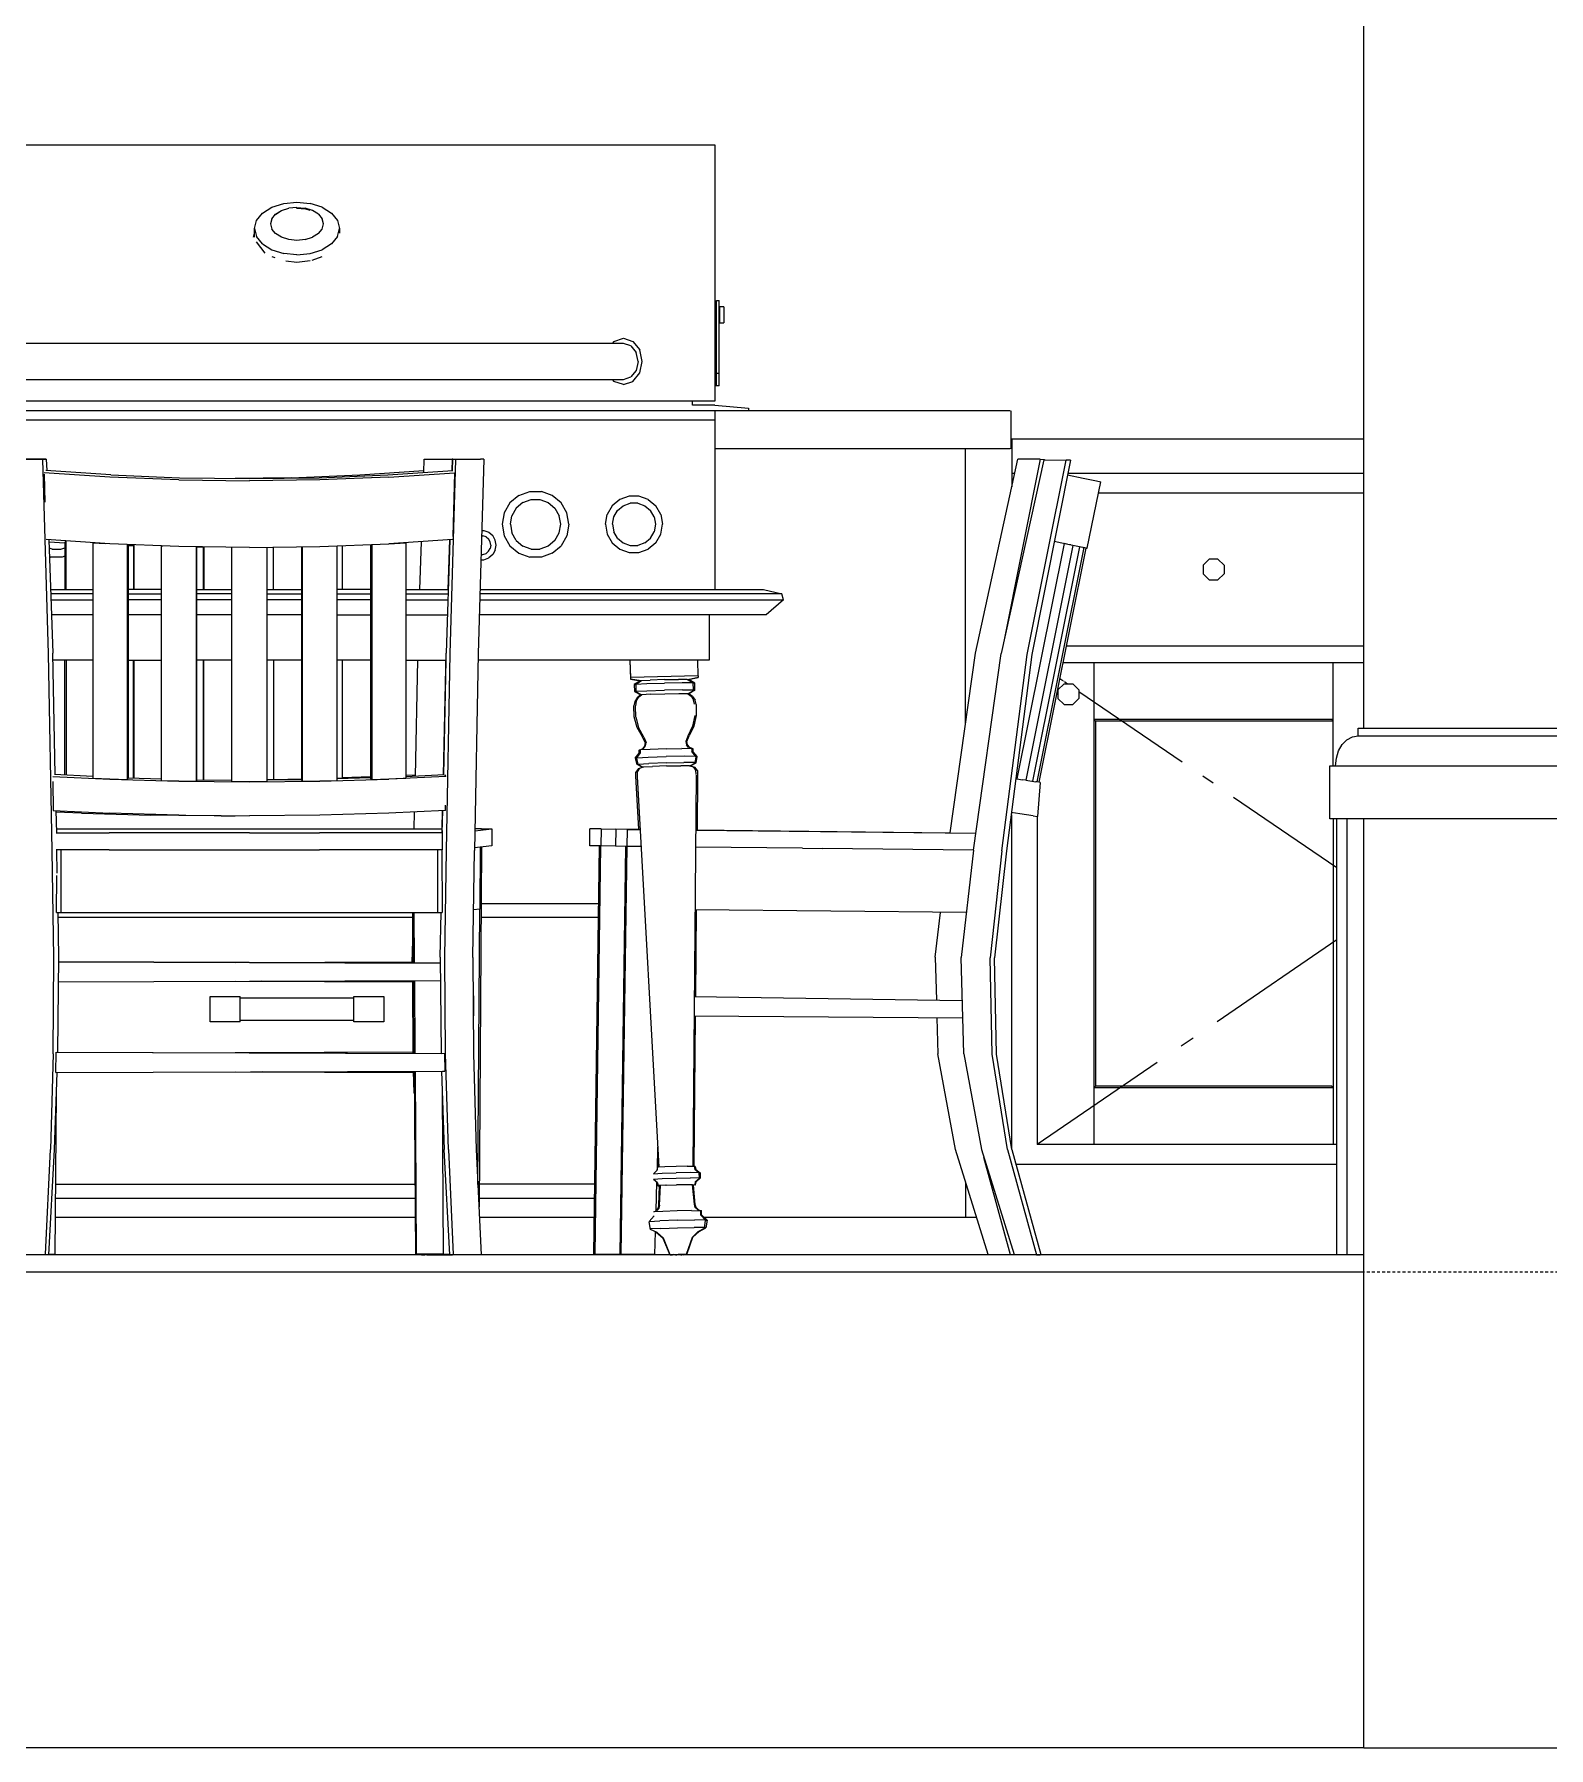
# Model space of a CAD drawing. Header units: inches. Extents: x 0 to 22102, y -19958 to 0.
# Drawn here: x 18707.8 to 18774.7, y -9815.3 to -9739.7 of the extents above; entities that cross this region are included whole.
import ezdxf

# ---------------------------------------------------------------- set-up
doc = ezdxf.new("R2010")
doc.units = ezdxf.units.IN
doc.header["$MEASUREMENT"] = 0
doc.linetypes.add('HIDDEN2', pattern=[0.1875, 0.125, -0.0625])
for name, color, linetype in [('2', 2, 'Continuous'), ('4', 4, 'Continuous'), ('6', 6, 'Continuous'), ('DOOR', 1, 'Continuous')]:
    doc.layers.add(name, color=color, linetype=linetype)

msp = doc.modelspace()

# ---------------------------------------------------------------- linework, layer by layer
at = {"layer": '2', "linetype": 'HIDDEN2'}
msp.add_line((18551.31181, -9794.30852), (19986.51546, -9794.30852), dxfattribs=at)
at = {"layer": '4'}
for p, q in [((18766.25465, -9770.30852), (18816.00465, -9770.30852)), ((18766.25465, -9770.64185), (18766.25465, -9770.30852)), ((18765.38863, -9771.30852), (18765.54755, -9771.03237)), ((18765.54755, -9771.03237), (18765.75465, -9770.82048)), ((18765.75465, -9770.82048), (18765.99584, -9770.68728)), ((18765.99584, -9770.68728), (18766.25465, -9770.64185)), ((18766.25465, -9770.64185), (18816.00465, -9770.64185)), ((18765.00465, -9771.97518), (19447.41373, -9771.97518)), ((18765.00465, -9774.30852), (18765.00465, -9771.97518)), ((18765.25465, -9771.97518), (18765.28873, -9771.63009)), ((18765.28873, -9771.63009), (18765.38863, -9771.30852)), ((19447.41373, -9774.30852), (18765.00465, -9774.30852))]:
    msp.add_line(p, q, dxfattribs=at)
at = {"layer": '6'}
for p, q in [((18766.50465, -9770.30852), (18766.50465, -9675.90768)), ((18766.50465, -9815.30852), (18766.50465, -9774.30852)), ((18638.68027, -9794.30852), (18766.50465, -9794.30852)), ((18766.50465, -9815.30852), (18618.68027, -9815.30852)), ((18766.50465, -9815.30852), (19390.50465, -9815.30852))]:
    msp.add_line(p, q, dxfattribs=at)
at = {"layer": 'DOOR', "color": 4, "linetype": 'Continuous', "lineweight": 18, "transparency": 33554687}
for p, q in [((18700.98082, -9744.57171), (18737.85582, -9744.57171)), ((18737.85582, -9744.57171), (18737.85582, -9755.88051)), ((18717.63253, -9747.89952), (18717.89922, -9747.57582)), ((18717.89922, -9747.57582), (18718.31462, -9747.31892)), ((18718.30082, -9747.83162), (18718.46772, -9747.62902)), ((18718.31462, -9747.31892), (18718.83802, -9747.15402)), ((18718.46334, -9747.64278), (18718.69422, -9747.50002)), ((18718.46772, -9747.62902), (18718.72762, -9747.46821)), ((18718.72762, -9747.46821), (18719.05523, -9747.36502)), ((18718.83802, -9747.15402), (18719.41833, -9747.09712)), ((18719.41833, -9747.32942), (18719.05523, -9747.36502)), ((18719.38999, -9747.35729), (18719.41833, -9747.35452)), ((18719.41833, -9747.09712), (18719.99852, -9747.15402)), ((18719.41833, -9747.32942), (18719.78142, -9747.36502)), ((18719.41833, -9747.35452), (18719.79893, -9747.39182)), ((18720.10892, -9747.46821), (18719.78142, -9747.36502)), ((18719.79893, -9747.39182), (18719.98045, -9747.44901)), ((18720.52192, -9747.31892), (18719.99852, -9747.15402)), ((18720.36892, -9747.62902), (18720.10892, -9747.46821)), ((18720.36892, -9747.62902), (18720.53582, -9747.83162)), ((18720.52192, -9747.31892), (18720.93732, -9747.57582)), ((18720.93732, -9747.57582), (18721.20402, -9747.89952)), ((18717.49905, -9748.64033), (18717.54062, -9748.46729)), ((18717.54062, -9748.25842), (18717.63253, -9747.89952)), ((18717.54062, -9748.25842), (18717.63253, -9748.61722)), ((18717.54062, -9748.64179), (18717.54062, -9748.25842)), ((18718.30082, -9747.83162), (18718.24322, -9748.05612)), ((18718.24322, -9748.05612), (18718.30082, -9748.28071)), ((18718.46772, -9748.48332), (18718.30082, -9748.28071)), ((18718.72762, -9748.64401), (18718.46772, -9748.48332)), ((18720.36892, -9748.48332), (18720.10892, -9748.64401)), ((18720.36892, -9748.48332), (18720.53582, -9748.28071)), ((18720.59332, -9748.05612), (18720.53582, -9747.83162)), ((18720.53582, -9748.28071), (18720.59332, -9748.05612)), ((18721.20402, -9747.89952), (18721.29592, -9748.25842)), ((18721.20402, -9748.61722), (18721.29592, -9748.25842)), ((18721.29592, -9748.25842), (18721.29592, -9748.46729)), ((18717.89922, -9748.94092), (18717.63253, -9748.61722)), ((18718.02012, -9749.35132), (18717.63253, -9748.84983)), ((18717.89922, -9748.94092), (18718.31462, -9749.19782)), ((18718.31462, -9749.19782), (18718.83802, -9749.36281)), ((18719.05523, -9748.74732), (18718.72762, -9748.64401)), ((18719.41833, -9748.78282), (18719.05523, -9748.74732)), ((18719.78142, -9748.74732), (18719.41833, -9748.78282)), ((18719.78142, -9748.74732), (18720.10892, -9748.64401)), ((18719.99852, -9749.36281), (18720.52192, -9749.19782)), ((18720.93732, -9748.94092), (18720.52192, -9749.19782)), ((18721.20402, -9748.61722), (18720.93732, -9748.94092)), ((18718.31462, -9749.48622), (18718.43624, -9749.53316)), ((18719.41833, -9749.41962), (18718.83802, -9749.36281)), ((18719.41833, -9749.75782), (18718.92728, -9749.69894)), ((18719.41833, -9749.41962), (18719.99852, -9749.36281)), ((18719.99853, -9749.68824), (18719.41833, -9749.75782)), ((18720.09049, -9749.65275), (18720.52192, -9749.48622)), ((18737.93913, -9751.43872), (18738.05412, -9751.43872)), ((18737.93913, -9755.17061), (18737.93913, -9751.43872)), ((18738.05412, -9755.20042), (18738.05412, -9751.43872)), ((18737.93913, -9751.88692), (18737.85582, -9751.88692)), ((18737.93913, -9752.25321), (18737.85582, -9752.25321)), ((18738.06022, -9751.71862), (18738.06022, -9752.42152)), ((18738.26103, -9751.71862), (18738.06022, -9751.71862)), ((18738.26103, -9751.71862), (18738.26103, -9752.42152)), ((18733.40883, -9753.23822), (18733.82423, -9753.10122)), ((18733.82423, -9753.10122), (18734.23972, -9753.23822)), ((18737.85582, -9753.10071), (18737.93913, -9753.10071)), ((18738.06022, -9752.42152), (18738.26103, -9752.42152)), ((18733.82262, -9753.33002), (18705.01392, -9753.33002)), ((18733.40883, -9753.23822), (18733.33422, -9753.33002)), ((18734.14673, -9753.43632), (18733.82423, -9753.33002)), ((18734.14673, -9753.43632), (18734.38282, -9753.72692)), ((18734.23972, -9753.23822), (18734.54382, -9753.61252)), ((18734.46923, -9754.12382), (18734.38282, -9753.72692)), ((18734.65513, -9754.12382), (18734.54382, -9753.61252)), ((18734.38282, -9754.52072), (18734.14673, -9754.81122)), ((18734.46923, -9754.12382), (18734.38282, -9754.52072)), ((18734.54382, -9754.63512), (18734.65513, -9754.12382)), ((18705.01392, -9754.91762), (18733.82262, -9754.91762)), ((18733.33422, -9754.91762), (18733.40883, -9755.00942)), ((18733.82423, -9755.14641), (18733.40883, -9755.00942)), ((18733.82423, -9754.91762), (18734.14673, -9754.81122)), ((18733.82423, -9755.14641), (18734.23972, -9755.00942)), ((18734.23972, -9755.00942), (18734.54382, -9754.63512)), ((18737.85582, -9755.17061), (18737.93913, -9755.17061)), ((18738.05412, -9755.20042), (18737.85582, -9755.20042)), ((18737.93913, -9754.64802), (18738.05412, -9754.64802)), ((18737.85582, -9755.88051), (18700.98082, -9755.88051)), ((18736.87612, -9756.06002), (18736.87612, -9755.88051)), ((18737.85582, -9756.06002), (18736.87612, -9756.06002)), ((18737.85582, -9756.06002), (18739.33992, -9756.18181)), ((18750.89452, -9756.30852), (18684.99082, -9756.30852)), ((18737.85582, -9756.71002), (18700.98082, -9756.71002)), ((18737.85582, -9756.30852), (18737.85582, -9764.18505)), ((18739.33992, -9756.18181), (18739.33992, -9756.30852)), ((18750.92572, -9756.30852), (18750.92572, -9757.97822)), ((18750.89452, -9757.97822), (18737.85582, -9757.97822)), ((18748.92572, -9770.07737), (18748.92572, -9757.97822)), ((18729.20882, -9760.03631), (18729.69033, -9759.86112)), ((18729.69033, -9759.86112), (18730.20273, -9759.86112)), ((18730.68432, -9760.03631), (18730.20273, -9759.86112)), ((18728.81622, -9760.36572), (18728.56002, -9760.80952)), ((18729.20882, -9760.03631), (18728.81622, -9760.36572)), ((18729.09462, -9760.59931), (18728.90152, -9760.93382)), ((18729.39052, -9760.35102), (18729.09462, -9760.59931)), ((18729.39052, -9760.35102), (18729.75342, -9760.21892)), ((18729.75342, -9760.21892), (18730.13962, -9760.21892)), ((18730.13962, -9760.21892), (18730.50263, -9760.35102)), ((18730.50263, -9760.35102), (18730.79842, -9760.59931)), ((18731.07682, -9760.36572), (18730.68432, -9760.03631)), ((18730.79842, -9760.59931), (18730.99163, -9760.93382)), ((18731.33303, -9760.80952), (18731.07682, -9760.36572)), ((18733.32552, -9760.50461), (18733.10683, -9760.88342)), ((18733.66062, -9760.22352), (18733.32552, -9760.50461)), ((18733.56312, -9760.70402), (18733.81572, -9760.49212)), ((18734.07163, -9760.07392), (18733.66062, -9760.22352)), ((18733.81572, -9760.49212), (18734.12553, -9760.37932)), ((18734.50902, -9760.07392), (18734.07163, -9760.07392)), ((18734.45512, -9760.37932), (18734.12553, -9760.37932)), ((18734.45512, -9760.37932), (18734.76492, -9760.49212)), ((18734.92003, -9760.22352), (18734.50902, -9760.07392)), ((18734.76492, -9760.49212), (18735.01753, -9760.70402)), ((18734.92003, -9760.22352), (18735.25512, -9760.50461)), ((18735.47382, -9760.88342), (18735.25512, -9760.50461)), ((18728.56002, -9760.80952), (18728.47102, -9761.31412)), ((18728.47102, -9761.31412), (18728.56002, -9761.81882)), ((18728.83443, -9761.31412), (18728.90152, -9760.93382)), ((18728.83443, -9761.31412), (18728.90152, -9761.69452)), ((18731.05862, -9761.31412), (18730.99163, -9760.93382)), ((18730.99163, -9761.69452), (18731.05862, -9761.31412)), ((18731.42202, -9761.31412), (18731.33303, -9760.80952)), ((18731.42202, -9761.31412), (18731.33303, -9761.81882)), ((18733.03092, -9761.31412), (18733.10683, -9760.88342)), ((18733.03092, -9761.31412), (18733.10683, -9761.74492)), ((18733.34103, -9761.31412), (18733.39833, -9760.98952)), ((18733.34103, -9761.31412), (18733.39833, -9761.63882)), ((18733.39833, -9760.98952), (18733.56312, -9760.70402)), ((18735.18232, -9760.98952), (18735.01753, -9760.70402)), ((18735.18232, -9760.98952), (18735.23962, -9761.31412)), ((18735.23962, -9761.31412), (18735.18232, -9761.63882)), ((18735.47382, -9760.88342), (18735.54973, -9761.31412)), ((18735.47382, -9761.74492), (18735.54973, -9761.31412)), ((18727.56716, -9761.81572), (18727.62693, -9761.81572)), ((18727.57403, -9761.58582), (18727.66752, -9761.58582)), ((18727.76442, -9761.86572), (18727.62693, -9761.81572)), ((18727.66752, -9761.58582), (18727.88113, -9761.66352)), ((18727.76442, -9761.86572), (18727.87643, -9761.95972)), ((18727.94952, -9762.08632), (18727.87643, -9761.95972)), ((18727.88113, -9761.66352), (18728.05522, -9761.80962)), ((18727.97492, -9762.23042), (18727.94952, -9762.08632)), ((18728.16892, -9762.00652), (18728.05522, -9761.80962)), ((18728.20833, -9762.23042), (18728.16892, -9762.00652)), ((18728.56002, -9761.81882), (18728.81622, -9762.26262)), ((18729.09462, -9762.02902), (18728.90152, -9761.69452)), ((18729.09462, -9762.02902), (18729.39052, -9762.27732)), ((18730.79842, -9762.02902), (18730.50263, -9762.27732)), ((18730.79842, -9762.02902), (18730.99163, -9761.69452)), ((18731.33303, -9761.81882), (18731.07682, -9762.26262)), ((18733.10683, -9761.74492), (18733.32552, -9762.12372)), ((18733.32552, -9762.12372), (18733.66062, -9762.40482)), ((18733.56312, -9761.92432), (18733.39833, -9761.63882)), ((18733.56312, -9761.92432), (18733.81572, -9762.13622)), ((18733.81572, -9762.13622), (18734.12553, -9762.24902)), ((18734.76492, -9762.13622), (18734.45512, -9762.24902)), ((18734.76492, -9762.13622), (18735.01753, -9761.92432)), ((18735.25512, -9762.12372), (18734.92003, -9762.40482)), ((18735.01753, -9761.92432), (18735.18232, -9761.63882)), ((18735.25512, -9762.12372), (18735.47382, -9761.74492)), ((18708.60802, -9762.40942), (18708.48345, -9762.36407)), ((18708.49616, -9762.74947), (18708.54492, -9762.76722)), ((18709.05742, -9762.76722), (18708.54492, -9762.76722)), ((18708.60802, -9762.40942), (18708.99432, -9762.40942)), ((18708.99432, -9762.40942), (18709.17214, -9762.34469)), ((18709.17214, -9762.72548), (18709.05742, -9762.76722)), ((18718.3847, -9762.34375), (18718.36251, -9762.32513)), ((18727.5355, -9762.87492), (18727.66752, -9762.87492)), ((18727.54238, -9762.64502), (18727.62693, -9762.64502)), ((18727.62693, -9762.64502), (18727.76442, -9762.59502)), ((18727.66752, -9762.87492), (18727.88113, -9762.79722)), ((18727.76442, -9762.59502), (18727.87643, -9762.50102)), ((18727.87643, -9762.50102), (18727.94952, -9762.37442)), ((18728.05522, -9762.65112), (18727.88113, -9762.79722)), ((18727.97492, -9762.23042), (18727.94952, -9762.37442)), ((18728.16892, -9762.45422), (18728.05522, -9762.65112)), ((18728.16892, -9762.45422), (18728.20833, -9762.23042)), ((18728.81622, -9762.26262), (18729.20882, -9762.59202)), ((18729.20882, -9762.59202), (18729.69033, -9762.76722)), ((18729.75342, -9762.40942), (18729.39052, -9762.27732)), ((18730.20273, -9762.76722), (18729.69033, -9762.76722)), ((18729.75342, -9762.40942), (18730.13962, -9762.40942)), ((18730.50263, -9762.27732), (18730.13962, -9762.40942)), ((18730.68432, -9762.59202), (18730.20273, -9762.76722)), ((18730.68432, -9762.59202), (18731.07682, -9762.26262)), ((18733.66062, -9762.40482), (18734.07163, -9762.55442)), ((18734.07163, -9762.55442), (18734.50902, -9762.55442)), ((18734.12553, -9762.24902), (18734.45512, -9762.24902)), ((18734.50902, -9762.55442), (18734.92003, -9762.40482)), ((18765.31108, -9793.55852), (18765.31108, -9774.30852)), ((18765.75302, -9774.30852), (18765.75302, -9793.55852)), ((18727.54718, -9778.04652), (18732.73888, -9778.04652)), ((18708.85978, -9778.65842), (18724.52939, -9778.65842)), ((18727.54279, -9778.65842), (18732.73041, -9778.65842)), ((18715.59012, -9783.27302), (18715.59012, -9782.14982)), ((18715.59012, -9782.14982), (18716.90862, -9782.14982)), ((18716.90862, -9783.27272), (18716.90862, -9782.14982)), ((18721.92792, -9782.22552), (18716.90862, -9782.22552)), ((18721.92792, -9783.27272), (18721.92792, -9782.14982)), ((18721.92792, -9782.14982), (18723.24642, -9782.14982)), ((18723.24642, -9782.14982), (18723.24642, -9783.27302)), ((18716.90862, -9783.27272), (18715.59012, -9783.27302)), ((18716.90862, -9783.19702), (18721.92792, -9783.19702)), ((18723.24642, -9783.27302), (18721.92792, -9783.27272)), ((18708.76842, -9790.43452), (18724.62075, -9790.43452)), ((18732.56738, -9790.43452), (18727.45829, -9790.43452)), ((18748.92572, -9790.3329), (18748.92572, -9791.88882)), ((18708.76403, -9791.04652), (18724.62514, -9791.04652)), ((18727.4539, -9791.04652), (18732.55891, -9791.04652)), ((18708.75798, -9791.88882), (18724.63119, -9791.88882)), ((18727.47207, -9791.88882), (18732.54725, -9791.88882)), ((18737.37565, -9791.88882), (18749.40954, -9791.88882))]:
    msp.add_line(p, q, dxfattribs=at)
at = {"layer": 'DOOR', "color": 4, "linetype": 'Continuous', "lineweight": 25, "transparency": 33554687}
for p, q in [((18750.96375, -9757.55852), (18750.96375, -9759.66171)), ((18766.50465, -9757.55852), (18750.96375, -9757.55852)), ((18706.96289, -9758.44421), (18708.1975, -9758.44633)), ((18708.35393, -9758.43563), (18707.11932, -9758.43352)), ((18708.1975, -9758.44633), (18708.35393, -9758.43563)), ((18708.45389, -9767.02608), (18708.1975, -9758.44633)), ((18711.15252, -9759.23696), (18708.2567, -9759.04333)), ((18708.25848, -9759.10415), (18708.29459, -9760.33848)), ((18711.20466, -9759.13547), (18708.33558, -9758.94103)), ((18708.35393, -9758.43563), (18708.37067, -9758.9434)), ((18711.20466, -9759.13547), (18714.23415, -9759.25583)), ((18719.15502, -9759.25583), (18722.1845, -9759.13547)), ((18720.39665, -9759.25583), (18723.42614, -9759.13547)), ((18722.1845, -9759.13547), (18725.01849, -9758.9434)), ((18723.42614, -9759.13547), (18726.29522, -9758.94103)), ((18723.47827, -9759.23696), (18726.3741, -9759.04333)), ((18725.01571, -9759.02774), (18725.03523, -9758.43563)), ((18725.03523, -9758.43563), (18726.26984, -9758.43352)), ((18726.17691, -9767.02608), (18726.4333, -9758.44633)), ((18726.26984, -9758.43352), (18726.25302, -9758.94389)), ((18726.27687, -9758.43563), (18726.26012, -9758.9434)), ((18726.3002, -9758.43559), (18726.26984, -9758.43352)), ((18726.27687, -9758.43563), (18727.51148, -9758.43352)), ((18726.4333, -9758.44633), (18726.27687, -9758.43563)), ((18726.3741, -9759.04333), (18726.292, -9761.84983)), ((18726.41392, -9759.09497), (18726.41022, -9759.09017)), ((18727.66791, -9758.44421), (18726.4333, -9758.44633)), ((18727.66791, -9758.44421), (18727.41152, -9767.02397)), ((18727.66791, -9758.44421), (18727.51148, -9758.43352)), ((18749.35836, -9766.99288), (18751.23271, -9758.43352)), ((18752.37307, -9758.4712), (18750.49873, -9767.02138)), ((18752.22034, -9758.44421), (18750.61518, -9766.49019)), ((18750.96375, -9759.05852), (18751.09584, -9759.05852)), ((18752.22034, -9758.44421), (18751.23271, -9758.43352)), ((18751.64905, -9767.05243), (18753.3607, -9758.48188)), ((18753.55623, -9758.484), (18751.84459, -9767.05455)), ((18752.22034, -9758.44421), (18752.41587, -9758.44633)), ((18752.37307, -9758.4712), (18753.3607, -9758.48188)), ((18752.41587, -9758.44633), (18752.41083, -9758.47161)), ((18753.55623, -9758.484), (18753.3607, -9758.48188)), ((18753.42683, -9759.13194), (18754.1166, -9759.27378)), ((18753.4415, -9759.05852), (18766.50465, -9759.05852)), ((18714.20851, -9759.35682), (18711.15252, -9759.23696)), ((18714.20851, -9759.35682), (18717.3154, -9759.397)), ((18714.23415, -9759.25583), (18717.3154, -9759.29618)), ((18719.15502, -9759.25583), (18716.69458, -9759.28805)), ((18717.3154, -9759.29618), (18720.39665, -9759.25583)), ((18720.42229, -9759.35682), (18717.3154, -9759.397)), ((18723.47827, -9759.23696), (18720.42229, -9759.35682)), ((18754.1166, -9759.27378), (18754.69887, -9759.39352)), ((18754.28977, -9762.37216), (18754.89403, -9759.43365)), ((18754.69887, -9759.39352), (18754.89403, -9759.43365)), ((18766.50465, -9759.93352), (18754.79124, -9759.93352)), ((18711.15252, -9762.17863), (18708.34292, -9761.99077)), ((18708.47143, -9761.99936), (18708.63613, -9766.995)), ((18708.47417, -9762.08257), (18709.17214, -9762.12924)), ((18709.17214, -9762.12923), (18709.21865, -9762.04932)), ((18709.17214, -9762.12923), (18709.17214, -9764.18505)), ((18709.23132, -9764.18505), (18709.23132, -9762.05017)), ((18710.41377, -9762.12923), (18710.95088, -9762.1576)), ((18710.41377, -9762.12923), (18710.41377, -9772.52605)), ((18714.20851, -9762.29849), (18711.15252, -9762.17863)), ((18720.42229, -9762.29849), (18723.47827, -9762.17863)), ((18726.28788, -9761.99077), (18723.47827, -9762.17863)), ((18723.47827, -9762.16825), (18724.21703, -9762.12923)), ((18724.21703, -9762.12923), (18724.21703, -9772.52605)), ((18724.84568, -9764.18505), (18724.915, -9762.08257)), ((18726.15937, -9761.99936), (18725.99467, -9766.995)), ((18726.15227, -9761.99983), (18726.08022, -9764.18505)), ((18753.27238, -9762.16295), (18751.19466, -9772.54861)), ((18753.51234, -9762.2123), (18752.83929, -9762.07389)), ((18753.41018, -9762.19129), (18753.27238, -9762.16295)), ((18711.91652, -9762.2086), (18711.91652, -9772.58511)), ((18711.96203, -9762.21038), (18711.96203, -9772.50968)), ((18712.20288, -9762.26853), (18711.96203, -9762.25908)), ((18712.20288, -9762.26853), (18712.21823, -9762.22043)), ((18712.20288, -9762.26853), (18712.20288, -9764.18505)), ((18712.23515, -9764.18505), (18712.23515, -9762.2211)), ((18713.44452, -9762.26853), (18713.50091, -9762.26999)), ((18713.44452, -9772.6297), (18713.44452, -9762.26858)), ((18717.3154, -9762.33867), (18714.20851, -9762.29849)), ((18714.98523, -9772.65947), (18714.98523, -9762.30854)), ((18715.00446, -9772.58435), (18715.00446, -9762.30879)), ((18715.29705, -9762.32862), (18715.00446, -9762.32484)), ((18715.29705, -9764.18505), (18715.29705, -9762.32862)), ((18715.30346, -9762.31265), (18715.30346, -9764.18505)), ((18716.53868, -9772.67442), (18716.53868, -9762.32862)), ((18717.3154, -9762.33867), (18720.42229, -9762.29849)), ((18718.09212, -9762.32862), (18718.09212, -9772.67442)), ((18718.3847, -9764.18505), (18718.3847, -9762.32484)), ((18719.62634, -9772.58435), (18719.62634, -9762.30879)), ((18719.64556, -9762.30854), (18719.64556, -9772.65947)), ((18720.42229, -9762.28837), (18721.18628, -9762.26853)), ((18721.18628, -9772.6297), (18721.18628, -9762.26853)), ((18721.42713, -9764.18505), (18721.42713, -9762.25908)), ((18722.66876, -9762.21038), (18722.66876, -9772.50968)), ((18722.71428, -9762.2086), (18722.71428, -9772.58511)), ((18753.65791, -9762.24223), (18751.58381, -9772.60761)), ((18753.94903, -9762.30215), (18751.87768, -9772.65216)), ((18754.1434, -9762.34206), (18752.07386, -9772.68189)), ((18752.17235, -9772.69683), (18754.24098, -9762.36213)), ((18753.56782, -9762.22371), (18753.51234, -9762.2123)), ((18754.09461, -9762.33203), (18753.51234, -9762.2123)), ((18754.09461, -9762.33203), (18754.01853, -9762.31639)), ((18754.09461, -9762.33203), (18754.1434, -9762.34206)), ((18754.24098, -9762.36213), (18754.1434, -9762.34206)), ((18754.28977, -9762.37216), (18754.26537, -9762.36714)), ((18754.26537, -9762.36714), (18754.28977, -9762.37216)), ((18759.67866, -9762.84658), (18759.40806, -9763.11717)), ((18760.06135, -9762.84658), (18759.67866, -9762.84658)), ((18760.06135, -9762.84658), (18760.33194, -9763.11717)), ((18759.40806, -9763.11717), (18759.40806, -9763.49986)), ((18759.40806, -9763.49986), (18759.67866, -9763.77046)), ((18760.33194, -9763.49986), (18760.06135, -9763.77046)), ((18760.33194, -9763.11717), (18760.33194, -9763.49986)), ((18708.54349, -9764.18505), (18710.41377, -9764.18505)), ((18710.41377, -9764.38814), (18708.55018, -9764.38814)), ((18713.44452, -9764.18505), (18711.96203, -9764.18505)), ((18711.96203, -9764.38814), (18713.44452, -9764.38814)), ((18715.00446, -9764.18505), (18716.53868, -9764.18505)), ((18716.53868, -9764.38814), (18715.00446, -9764.38814)), ((18718.09212, -9764.18505), (18719.62634, -9764.18505)), ((18718.09212, -9764.38814), (18719.62634, -9764.38814)), ((18722.66876, -9764.18505), (18721.18628, -9764.18505)), ((18721.18628, -9764.38814), (18722.66876, -9764.38814)), ((18724.21703, -9764.18505), (18726.08731, -9764.18505)), ((18724.21703, -9764.38814), (18726.08062, -9764.38814)), ((18740.82296, -9764.38814), (18727.49028, -9764.38814)), ((18727.49635, -9764.18505), (18740.0023, -9764.18505)), ((18740.0023, -9764.18505), (18740.82296, -9764.38814)), ((18740.88454, -9764.64991), (18740.82296, -9764.38814)), ((18759.67866, -9763.77046), (18760.06135, -9763.77046)), ((18708.55881, -9764.64991), (18710.41377, -9764.64991)), ((18713.44452, -9764.64991), (18711.96203, -9764.64991)), ((18716.53868, -9764.64991), (18715.00446, -9764.64991)), ((18719.62634, -9764.64991), (18718.09212, -9764.64991)), ((18722.66876, -9764.64991), (18721.18628, -9764.64991)), ((18724.21703, -9764.64991), (18726.07199, -9764.64991)), ((18727.48246, -9764.64991), (18740.88454, -9764.64991)), ((18740.88454, -9764.64991), (18740.1205, -9765.30729)), ((18710.41377, -9765.30729), (18708.58049, -9765.30729)), ((18713.44452, -9765.30729), (18711.96203, -9765.30729)), ((18716.53868, -9765.30729), (18715.00446, -9765.30729)), ((18719.62634, -9765.30729), (18718.09212, -9765.30729)), ((18721.18628, -9765.30729), (18722.66876, -9765.30729)), ((18724.21703, -9765.30729), (18726.05031, -9765.30729)), ((18740.1205, -9765.30729), (18727.46282, -9765.30729)), ((18737.61244, -9765.30729), (18737.61244, -9767.30729)), ((18753.376, -9766.68352), (18766.50465, -9766.68352)), ((18708.61618, -9775.7056), (18708.45389, -9767.02608)), ((18708.74619, -9772.3633), (18708.63613, -9766.995)), ((18710.41377, -9767.30729), (18708.64253, -9767.30729)), ((18709.17214, -9772.38478), (18709.17214, -9767.30729)), ((18709.23132, -9767.30729), (18709.23132, -9772.38777)), ((18711.96203, -9767.30729), (18713.44452, -9767.30729)), ((18712.20288, -9772.5168), (18712.20288, -9767.30729)), ((18712.23515, -9772.51775), (18712.23515, -9767.30729)), ((18716.53868, -9767.30729), (18715.00446, -9767.30729)), ((18715.29705, -9772.58721), (18715.29705, -9767.30729)), ((18715.30346, -9772.58727), (18715.30346, -9767.30729)), ((18719.62634, -9767.30729), (18718.09212, -9767.30729)), ((18718.3847, -9767.30729), (18718.3847, -9772.58435)), ((18722.66876, -9767.30729), (18721.18628, -9767.30729)), ((18721.42713, -9772.50968), (18721.42713, -9767.30729)), ((18724.21703, -9767.30729), (18725.98827, -9767.30729)), ((18724.64169, -9772.42598), (18724.74664, -9767.30729)), ((18725.9812, -9767.30729), (18725.87754, -9772.36366)), ((18725.88461, -9772.3633), (18725.99467, -9766.995)), ((18726.01462, -9775.7056), (18726.17691, -9767.02608)), ((18727.41152, -9767.02397), (18727.24923, -9775.70348)), ((18737.61244, -9767.30729), (18727.40622, -9767.30729)), ((18734.11061, -9767.30729), (18734.13127, -9768.14394)), ((18734.11153, -9767.30729), (18734.13036, -9768.0699)), ((18737.12945, -9767.99587), (18737.11286, -9767.32403)), ((18748.24494, -9774.93103), (18749.35836, -9766.99288)), ((18749.28122, -9775.69229), (18750.49873, -9767.02138)), ((18750.53054, -9775.72263), (18751.64905, -9767.05243)), ((18751.84459, -9767.05455), (18750.72608, -9775.72475)), ((18766.50465, -9767.43352), (18753.22587, -9767.43352)), ((18754.58875, -9767.43352), (18754.58875, -9788.68352)), ((18765.15125, -9771.97518), (18765.15125, -9767.43352)), ((18737.12945, -9767.99587), (18734.13036, -9768.0699)), ((18734.13036, -9768.0699), (18734.13082, -9768.10692)), ((18734.60303, -9768.2244), (18734.13127, -9768.14394)), ((18734.13127, -9768.14394), (18734.57127, -9768.22105)), ((18734.57127, -9768.22105), (18734.30457, -9768.38388)), ((18734.36968, -9768.37211), (18734.62315, -9768.21166)), ((18734.62315, -9768.21166), (18735.00885, -9768.18903)), ((18735.63312, -9768.16861), (18735.00885, -9768.18903)), ((18735.63312, -9768.16861), (18736.25751, -9768.1582)), ((18736.64353, -9768.16179), (18736.25751, -9768.1582)), ((18736.64353, -9768.16179), (18736.90467, -9768.30953)), ((18737.13036, -9768.0699), (18736.66416, -9768.17346)), ((18736.69562, -9768.16861), (18737.13036, -9768.0699)), ((18736.97003, -9768.31808), (18736.69562, -9768.16861)), ((18737.12945, -9767.99587), (18737.13036, -9768.0699)), ((18734.30457, -9768.38388), (18734.36986, -9768.38723)), ((18734.30457, -9768.38388), (18734.31228, -9768.69619)), ((18734.31228, -9768.69619), (18734.37751, -9768.69953)), ((18734.31228, -9768.69619), (18734.58669, -9768.84567)), ((18734.42785, -9768.96598), (18734.32297, -9769.13538)), ((18734.36968, -9768.37211), (18734.85361, -9768.3437)), ((18734.36993, -9768.39244), (18734.37764, -9768.70475)), ((18734.37739, -9768.68441), (18734.86133, -9768.65601)), ((18734.62669, -9768.84565), (18734.37764, -9768.70475)), ((18734.38808, -9769.1236), (18734.48764, -9768.95517)), ((18734.58669, -9768.84567), (18734.42785, -9768.96598)), ((18734.63858, -9768.83628), (18734.48764, -9768.95517)), ((18734.58669, -9768.84567), (18734.62422, -9768.84759)), ((18735.02427, -9768.81365), (18734.63858, -9768.83628)), ((18734.85361, -9768.3437), (18735.63689, -9768.31808)), ((18734.86133, -9768.65601), (18735.64461, -9768.63039)), ((18735.02427, -9768.81365), (18735.64854, -9768.79323)), ((18736.42033, -9768.30503), (18735.63689, -9768.31808)), ((18736.42804, -9768.61734), (18735.64461, -9768.63039)), ((18735.64854, -9768.79323), (18736.27294, -9768.78282)), ((18736.27294, -9768.78282), (18736.65896, -9768.78641)), ((18736.90467, -9768.30953), (18736.42033, -9768.30503)), ((18736.42804, -9768.61734), (18736.91238, -9768.62184)), ((18736.65896, -9768.78641), (18736.81561, -9768.8977)), ((18736.67111, -9768.79504), (18736.91264, -9768.64217)), ((18736.71104, -9768.79323), (18736.67383, -9768.79698)), ((18736.97774, -9768.63039), (18736.71104, -9768.79323)), ((18736.87562, -9768.90556), (18736.71104, -9768.79323)), ((18736.81561, -9768.8977), (18736.92338, -9769.06102)), ((18736.87562, -9768.90556), (18736.98874, -9769.06957)), ((18736.91238, -9768.62184), (18736.90467, -9768.30953)), ((18736.97003, -9768.31808), (18736.90505, -9768.32463)), ((18736.91257, -9768.63696), (18736.97774, -9768.63039)), ((18736.97774, -9768.63039), (18736.97003, -9768.31808)), ((18753.27241, -9768.34658), (18753.00181, -9768.61717)), ((18753.00181, -9768.61717), (18753.00181, -9768.99986)), ((18753.27241, -9769.27046), (18753.00181, -9768.99986)), ((18753.27241, -9768.34658), (18753.6551, -9768.34658)), ((18753.92569, -9768.61717), (18753.6551, -9768.34658)), ((18753.6551, -9769.27046), (18753.92569, -9768.99986)), ((18753.92569, -9768.61717), (18753.92569, -9768.99986)), ((18734.32297, -9769.13538), (18734.28608, -9769.33116)), ((18734.3044, -9769.8132), (18734.28608, -9769.33116)), ((18734.38808, -9769.1236), (18734.35323, -9769.31901)), ((18734.3715, -9769.82198), (18734.35349, -9769.33998)), ((18736.96784, -9769.25447), (18736.92338, -9769.06102)), ((18737.04074, -9769.74565), (18736.93416, -9770.21613)), ((18737.03525, -9769.26329), (18736.98874, -9769.06957)), ((18737.03525, -9769.26329), (18737.04074, -9769.74565)), ((18753.27241, -9769.27046), (18753.6551, -9769.27046)), ((18734.43407, -9770.27784), (18734.3044, -9769.8132)), ((18734.3715, -9769.82198), (18734.49537, -9770.28587)), ((18734.66802, -9770.69975), (18734.43407, -9770.27784)), ((18734.71836, -9770.70634), (18734.49537, -9770.28587)), ((18736.8731, -9770.22717), (18736.67118, -9770.65813)), ((18736.93416, -9770.21613), (18736.72133, -9770.64906)), ((18736.97391, -9769.75774), (18736.8731, -9770.22717)), ((18765.15125, -9769.93352), (18754.58875, -9769.93352)), ((18754.58875, -9769.93352), (18754.65574, -9770.0005)), ((18765.08427, -9770.0005), (18754.65574, -9770.0005)), ((18754.65574, -9770.0005), (18754.65574, -9786.11653)), ((18765.08427, -9770.0005), (18765.15125, -9769.93352)), ((18734.52237, -9771.28425), (18734.66438, -9771.22172)), ((18734.71534, -9771.21251), (18734.58033, -9771.27377)), ((18735.01123, -9771.24848), (18734.58033, -9771.27377)), ((18734.75826, -9771.0982), (18734.66438, -9771.22172)), ((18734.78046, -9770.94467), (18734.66802, -9770.69975)), ((18734.71534, -9771.21251), (18734.80448, -9771.08984)), ((18734.71836, -9770.70634), (18734.824, -9770.94694)), ((18734.78046, -9770.94467), (18734.75826, -9771.0982)), ((18734.80448, -9771.08984), (18734.82542, -9770.93654)), ((18735.70865, -9771.22567), (18735.01123, -9771.24848)), ((18735.70865, -9771.22567), (18736.4062, -9771.21405)), ((18736.83746, -9771.21805), (18736.4062, -9771.21405)), ((18736.57598, -9770.89332), (18736.60446, -9771.04541)), ((18736.67118, -9770.65813), (18736.5778, -9770.90304)), ((18736.69957, -9771.16353), (18736.60446, -9771.04541)), ((18736.62111, -9770.89923), (18736.72133, -9770.64906)), ((18736.65086, -9771.05148), (18736.62111, -9770.89923)), ((18736.75072, -9771.17022), (18736.65086, -9771.05148)), ((18736.69957, -9771.16353), (18736.83746, -9771.21805)), ((18736.89565, -9771.22567), (18736.75072, -9771.17022)), ((18736.83746, -9771.21805), (18736.84053, -9771.34275)), ((18736.83779, -9771.2315), (18736.89565, -9771.22567)), ((18736.89872, -9771.35036), (18736.89565, -9771.22567)), ((18734.34997, -9771.63028), (18734.52545, -9771.40895)), ((18734.41696, -9771.63372), (18734.34997, -9771.63028)), ((18734.34997, -9771.63028), (18734.41196, -9771.90582)), ((18734.4752, -9771.90906), (18734.41196, -9771.90582)), ((18734.41196, -9771.90582), (18734.66534, -9772.03073)), ((18734.41677, -9771.6182), (18734.58341, -9771.39846)), ((18734.41677, -9771.6182), (18734.91332, -9771.58906)), ((18734.47631, -9771.91425), (18734.41702, -9771.63906)), ((18734.47607, -9771.89423), (18734.95259, -9771.86626)), ((18734.47631, -9771.91425), (18734.69861, -9772.02792)), ((18734.47631, -9771.91425), (18734.51031, -9771.91456)), ((18734.5805, -9771.28723), (18734.52237, -9771.28425)), ((18734.52545, -9771.40895), (18734.52237, -9771.28425)), ((18734.54705, -9772.08154), (18734.71723, -9772.02134)), ((18734.5832, -9771.39875), (18734.58056, -9771.29187)), ((18734.71723, -9772.02134), (18735.10292, -9771.99871)), ((18734.91332, -9771.58906), (18735.71702, -9771.56277)), ((18735.72388, -9771.84103), (18734.95259, -9771.86626)), ((18735.72719, -9771.97829), (18735.10292, -9771.99871)), ((18736.52088, -9771.54938), (18735.71702, -9771.56277)), ((18735.72388, -9771.84103), (18736.49532, -9771.82818)), ((18735.72719, -9771.97829), (18736.35159, -9771.96788)), ((18736.7376, -9771.97147), (18736.35159, -9771.96788)), ((18736.97224, -9771.83261), (18736.49532, -9771.82818)), ((18737.01786, -9771.55399), (18736.52088, -9771.54938)), ((18736.7376, -9771.97147), (18736.91058, -9772.02319)), ((18736.75627, -9771.97705), (18736.97249, -9771.85263)), ((18736.78969, -9771.97829), (18737.0366, -9771.84103)), ((18736.78969, -9771.97829), (18736.97151, -9772.03117)), ((18737.01786, -9771.55399), (18736.84053, -9771.34275)), ((18737.08492, -9771.56277), (18736.89872, -9771.35036)), ((18737.02287, -9772.1706), (18736.91058, -9772.02319)), ((18737.01811, -9771.57485), (18736.97249, -9771.85263)), ((18736.97335, -9771.84741), (18737.0366, -9771.84103)), ((18737.01805, -9771.56951), (18737.08492, -9771.56277)), ((18737.0366, -9771.84103), (18737.08492, -9771.56277)), ((18708.63968, -9772.43778), (18711.15252, -9772.56281)), ((18708.64208, -9772.66417), (18708.65559, -9773.94253)), ((18710.41377, -9772.4474), (18708.71897, -9772.36193)), ((18711.91652, -9772.58511), (18710.41377, -9772.52605)), ((18711.15252, -9772.56281), (18714.20851, -9772.652)), ((18711.96203, -9772.50968), (18711.91652, -9772.58511)), ((18711.96203, -9772.50968), (18713.44452, -9772.55351)), ((18714.98523, -9772.65947), (18713.44452, -9772.6297)), ((18714.20851, -9772.652), (18717.3154, -9772.68189)), ((18715.00446, -9772.58435), (18714.98523, -9772.65947)), ((18715.00446, -9772.58436), (18716.53868, -9772.59931)), ((18718.09212, -9772.67442), (18716.53868, -9772.67442)), ((18717.3154, -9772.68189), (18720.42229, -9772.652)), ((18719.15502, -9772.57685), (18718.09212, -9772.58721)), ((18719.62634, -9772.58436), (18718.09212, -9772.59931)), ((18719.62634, -9772.56006), (18718.3847, -9772.58435)), ((18719.15502, -9772.57685), (18719.62634, -9772.56292)), ((18719.64556, -9772.65947), (18719.62634, -9772.58435)), ((18721.18628, -9772.6297), (18719.64556, -9772.65947)), ((18720.42229, -9772.652), (18723.47827, -9772.56281)), ((18721.18628, -9772.5168), (18722.1845, -9772.48728)), ((18722.66876, -9772.50968), (18721.18628, -9772.55351)), ((18722.66876, -9772.46024), (18721.42713, -9772.50968)), ((18722.66876, -9772.46286), (18722.1845, -9772.48728)), ((18722.71428, -9772.58511), (18722.66876, -9772.50968)), ((18724.21703, -9772.52605), (18722.71428, -9772.58511)), ((18725.99112, -9772.43778), (18723.47827, -9772.56281)), ((18724.21703, -9772.4474), (18725.91183, -9772.36193)), ((18724.21703, -9772.38478), (18724.64298, -9772.3633)), ((18725.92343, -9772.37302), (18725.99112, -9772.43778)), ((18734.37458, -9772.43559), (18734.37591, -9772.24629)), ((18734.50844, -9774.77457), (18734.37458, -9772.43559)), ((18734.48635, -9772.09252), (18734.37591, -9772.24629)), ((18734.44115, -9772.42355), (18734.44219, -9772.23431)), ((18735.39996, -9789.68407), (18734.44141, -9772.44434)), ((18734.44219, -9772.23431), (18734.54705, -9772.08154)), ((18734.48635, -9772.09252), (18734.66534, -9772.03073)), ((18737.03351, -9772.38036), (18736.89358, -9789.64719)), ((18737.08941, -9772.17931), (18736.97151, -9772.03117)), ((18737.03325, -9772.35956), (18737.02287, -9772.1706)), ((18737.10008, -9772.36831), (18737.07638, -9774.80239)), ((18737.08941, -9772.17931), (18737.10008, -9772.36831)), ((18751.19466, -9772.54861), (18751.13695, -9772.53986)), ((18751.19466, -9772.54862), (18751.43687, -9772.58533)), ((18751.58381, -9772.60761), (18751.43687, -9772.58533)), ((18751.58381, -9772.60761), (18752.02461, -9772.67443)), ((18752.07386, -9772.68189), (18752.02461, -9772.67443)), ((18752.17235, -9772.69683), (18752.07386, -9772.68189)), ((18752.2216, -9772.70429), (18752.09968, -9774.20664)), ((18752.2216, -9772.70429), (18752.17235, -9772.69683)), ((18708.65559, -9773.94253), (18711.15252, -9774.06677)), ((18708.77869, -9773.94866), (18708.79872, -9774.92551)), ((18709.91089, -9774.06677), (18708.77996, -9774.0105)), ((18709.91089, -9774.06677), (18712.96688, -9774.15596)), ((18714.20851, -9774.15596), (18711.15252, -9774.06677)), ((18716.07377, -9774.18586), (18712.96688, -9774.15596)), ((18714.20851, -9774.15596), (18717.3154, -9774.18586)), ((18716.07377, -9774.18586), (18716.69458, -9774.17988)), ((18720.42229, -9774.15596), (18717.3154, -9774.18586)), ((18723.47827, -9774.06677), (18720.42229, -9774.15596)), ((18725.97521, -9773.94253), (18723.47827, -9774.06677)), ((18724.59402, -9774.75113), (18724.60921, -9774.0105)), ((18725.82876, -9774.74277), (18725.84503, -9773.94901)), ((18725.83208, -9774.92551), (18725.8521, -9773.94866)), ((18725.97521, -9773.94253), (18725.97766, -9773.71052)), ((18750.95932, -9774.18586), (18750.92527, -9774.18069)), ((18751.31496, -9774.08768), (18750.94451, -9774.03153)), ((18750.95932, -9774.18586), (18750.9715, -9774.03562)), ((18750.96375, -9788.87888), (18750.96375, -9774.13113)), ((18751.9027, -9774.17678), (18751.31496, -9774.08768)), ((18751.9027, -9774.17678), (18752.09968, -9774.20664)), ((18752.08875, -9774.20498), (18752.08875, -9788.68352)), ((18708.79515, -9774.75113), (18725.83565, -9774.75113)), ((18708.79679, -9774.92564), (18711.12978, -9774.92941)), ((18714.21716, -9774.93239), (18711.12978, -9774.92941)), ((18717.3154, -9774.93338), (18714.21716, -9774.93239)), ((18717.3154, -9774.93338), (18720.41364, -9774.93239)), ((18723.50101, -9774.92941), (18720.41364, -9774.93239)), ((18725.83208, -9774.92564), (18723.50101, -9774.92941)), ((18725.83401, -9775.67787), (18725.83401, -9774.83109)), ((18727.26531, -9774.84366), (18728.01877, -9774.75653)), ((18727.5654, -9774.75113), (18727.26704, -9774.75113)), ((18727.5654, -9774.75113), (18728.01877, -9774.75653)), ((18728.01877, -9774.75653), (18728.01877, -9775.50729)), ((18732.33732, -9775.5019), (18732.34544, -9774.75113)), ((18732.84323, -9774.75653), (18732.34544, -9774.75113)), ((18732.84323, -9774.75653), (18732.83511, -9775.50729)), ((18732.84323, -9774.75653), (18734.57101, -9774.77524)), ((18733.4858, -9774.77131), (18733.47769, -9775.52127)), ((18733.98359, -9774.7767), (18733.4858, -9774.77131)), ((18733.98359, -9774.7767), (18733.97548, -9775.52666)), ((18733.98359, -9774.7767), (18734.57144, -9774.78306)), ((18737.01382, -9774.80949), (18749.38637, -9774.94338)), ((18737.01389, -9774.80171), (18748.24601, -9774.92339)), ((18765.15125, -9774.30852), (18765.15125, -9788.68352)), ((18708.68357, -9780.4385), (18708.61618, -9775.7056)), ((18711.12978, -9775.68017), (18708.79679, -9775.6764)), ((18708.82996, -9776.71133), (18708.81411, -9775.67643)), ((18709.01726, -9778.44116), (18709.01726, -9775.67675)), ((18711.12978, -9775.68017), (18714.21716, -9775.68315)), ((18714.21716, -9775.68315), (18717.3154, -9775.68414)), ((18717.3154, -9775.68414), (18720.41364, -9775.68315)), ((18723.50101, -9775.68017), (18720.41364, -9775.68315)), ((18725.83401, -9775.6764), (18723.50101, -9775.68017)), ((18725.61334, -9775.67675), (18725.61334, -9778.44116)), ((18725.81671, -9775.67643), (18725.8207, -9778.44116)), ((18725.94723, -9780.4385), (18726.01462, -9775.7056)), ((18727.18184, -9780.43638), (18727.24923, -9775.70348)), ((18728.01877, -9775.50729), (18727.25124, -9775.59605)), ((18727.56502, -9775.55976), (18727.45108, -9791.43973)), ((18727.50419, -9775.5668), (18727.49481, -9778.29206)), ((18732.83511, -9775.50729), (18732.33732, -9775.5019)), ((18732.52459, -9793.52531), (18732.77404, -9775.50663)), ((18732.57694, -9793.52588), (18732.83511, -9775.50729)), ((18733.47776, -9775.51425), (18732.83511, -9775.50729)), ((18733.97548, -9775.52666), (18733.47769, -9775.52127)), ((18733.91441, -9775.526), (18733.66496, -9793.52534)), ((18733.97548, -9775.52666), (18733.7173, -9793.52591)), ((18734.61317, -9775.53356), (18733.97548, -9775.52666)), ((18741.72611, -9775.61053), (18737.00774, -9775.55947)), ((18741.72611, -9775.61053), (18742.60053, -9775.61999)), ((18749.28122, -9775.69228), (18742.60053, -9775.61999)), ((18749.28122, -9775.69229), (18748.72779, -9780.43225)), ((18750.53054, -9775.72263), (18750.01059, -9780.45046)), ((18750.72608, -9775.72475), (18750.20612, -9780.45257)), ((18708.81011, -9778.44116), (18708.81246, -9776.80815)), ((18708.81011, -9778.44116), (18725.8207, -9778.44116)), ((18708.85645, -9778.44116), (18708.88676, -9780.42027)), ((18724.53272, -9778.44116), (18724.50241, -9780.42027)), ((18724.55031, -9780.61901), (18724.53468, -9778.44116)), ((18724.6094, -9780.67339), (18724.59447, -9778.44116)), ((18725.74404, -9780.42027), (18725.77435, -9778.44116)), ((18727.49481, -9778.29206), (18727.21194, -9778.32259)), ((18727.4045, -9790.44313), (18727.48581, -9778.29303)), ((18748.95899, -9778.45209), (18736.98535, -9778.32252)), ((18737.04211, -9778.32313), (18737.00476, -9782.15919)), ((18747.58743, -9780.41815), (18747.81817, -9778.43975)), ((18708.65573, -9784.68619), (18708.68357, -9780.4385)), ((18708.88676, -9780.42027), (18708.85423, -9784.61398)), ((18725.74609, -9780.68544), (18708.88516, -9780.6273)), ((18708.88522, -9780.61917), (18725.74603, -9780.67731)), ((18716.69458, -9780.6461), (18724.60904, -9780.61881)), ((18724.50395, -9780.61917), (18724.50241, -9780.42027)), ((18725.74404, -9780.42027), (18725.77704, -9784.67468)), ((18725.97507, -9784.68619), (18725.94723, -9780.4385)), ((18727.18184, -9780.43638), (18727.20968, -9784.68407)), ((18747.58743, -9780.41815), (18747.63827, -9782.31952)), ((18748.84175, -9784.68921), (18748.72779, -9780.43225)), ((18750.09172, -9784.69359), (18750.01059, -9780.45046)), ((18750.28726, -9784.69571), (18750.20612, -9780.45257)), ((18708.87832, -9781.50917), (18725.75203, -9781.45099)), ((18716.69458, -9781.48222), (18724.58022, -9781.50941)), ((18724.61494, -9781.5014), (18717.87267, -9781.47816)), ((18724.51085, -9781.50917), (18724.53537, -9784.67043)), ((18724.57939, -9784.67058), (18724.55675, -9781.51661)), ((18724.63615, -9784.67077), (18724.61463, -9781.45491)), ((18727.20578, -9782.12453), (18727.2008, -9783.00707)), ((18736.95427, -9782.15843), (18748.77877, -9782.33672)), ((18736.99631, -9783.02818), (18736.93187, -9789.64754)), ((18748.79936, -9783.10568), (18736.94722, -9783.02786)), ((18747.65909, -9783.09819), (18747.70138, -9784.67969)), ((18708.65573, -9784.68619), (18708.53281, -9788.90678)), ((18708.77767, -9785.50724), (18708.78243, -9784.62459)), ((18708.78243, -9784.61864), (18708.78243, -9784.61647)), ((18708.78243, -9784.61647), (18725.81667, -9784.67482)), ((18725.93547, -9784.68335), (18708.78243, -9784.62459)), ((18724.53496, -9784.61671), (18716.69458, -9784.64357)), ((18725.93547, -9784.68335), (18725.81775, -9784.67489)), ((18725.93547, -9784.68335), (18725.9376, -9785.44631)), ((18726.09799, -9788.90678), (18725.97507, -9784.68619)), ((18727.20968, -9784.68407), (18727.3326, -9788.90466)), ((18748.48204, -9788.90603), (18747.70138, -9784.67969)), ((18748.84175, -9784.68921), (18749.6224, -9788.91102)), ((18750.77354, -9788.90966), (18750.09172, -9784.69359)), ((18750.96907, -9788.91177), (18750.28726, -9784.69571)), ((18708.71512, -9788.90815), (18708.82665, -9785.50707)), ((18708.77767, -9785.50724), (18725.9376, -9785.44846)), ((18716.69458, -9785.48012), (18724.56252, -9785.50707)), ((18724.56226, -9785.49894), (18717.88052, -9785.47606)), ((18724.5918, -9786.39981), (18724.56075, -9785.45317)), ((18724.585, -9785.45309), (18724.64305, -9793.54155)), ((18724.6954, -9793.52531), (18724.64138, -9785.4529)), ((18725.80225, -9785.44892), (18725.91568, -9788.90815)), ((18725.83481, -9785.44178), (18725.93731, -9785.44844)), ((18754.65574, -9786.11653), (18754.58875, -9786.18352)), ((18765.15125, -9786.18352), (18754.58875, -9786.18352)), ((18765.08427, -9786.11653), (18754.65574, -9786.11653)), ((18765.15125, -9786.18352), (18765.08427, -9786.11653)), ((18708.74612, -9793.54155), (18708.79737, -9786.39981)), ((18725.88468, -9793.54155), (18725.83343, -9786.39981)), ((18708.3171, -9793.52217), (18708.53281, -9788.90678)), ((18708.47183, -9793.54782), (18708.71512, -9788.90815)), ((18726.15897, -9793.54782), (18725.91568, -9788.90815)), ((18726.09799, -9788.90678), (18726.31455, -9793.54035)), ((18727.3326, -9788.90466), (18727.55001, -9793.5564)), ((18735.32176, -9789.80616), (18735.35038, -9788.79231)), ((18735.36187, -9789.6863), (18735.33728, -9789.25652)), ((18749.92475, -9793.5457), (18748.48204, -9788.90603)), ((18749.6224, -9788.91102), (18751.06511, -9793.54571)), ((18750.91238, -9793.5564), (18749.7298, -9789.25603)), ((18750.77354, -9788.90966), (18752.05274, -9793.5564)), ((18750.96907, -9788.91177), (18752.24328, -9793.54036)), ((18765.31108, -9788.68352), (18752.08875, -9788.68352)), ((18735.15344, -9789.97935), (18735.31839, -9789.82377)), ((18735.15344, -9789.97935), (18735.53549, -9789.95693)), ((18735.31839, -9789.82377), (18735.34451, -9789.68732)), ((18735.65089, -9789.66934), (18735.34451, -9789.68732)), ((18735.53549, -9789.95693), (18736.15385, -9789.9367)), ((18735.54127, -9790.19098), (18736.15962, -9790.17076)), ((18736.14678, -9789.65312), (18735.65089, -9789.66934)), ((18736.64277, -9789.64486), (18736.14678, -9789.65312)), ((18736.77232, -9789.92639), (18736.15385, -9789.9367)), ((18736.15962, -9790.17076), (18736.77811, -9790.16045)), ((18736.64277, -9789.64486), (18736.9494, -9789.6477)), ((18737.15469, -9789.92995), (18736.77232, -9789.92639)), ((18737.16047, -9790.164), (18736.77811, -9790.16045)), ((18736.9494, -9789.6477), (18736.98223, -9789.7827)), ((18736.99078, -9789.65312), (18736.95022, -9789.65104)), ((18736.99078, -9789.65312), (18736.95168, -9789.65706)), ((18737.15469, -9789.92995), (18736.98223, -9789.7827)), ((18736.99078, -9789.65312), (18737.02513, -9789.78832)), ((18737.02513, -9789.78832), (18737.20628, -9789.9367)), ((18737.21206, -9790.17076), (18737.03845, -9790.3279)), ((18737.15469, -9789.92995), (18737.16047, -9790.164)), ((18737.15498, -9789.94187), (18737.20628, -9789.9367)), ((18737.16062, -9790.17594), (18737.21206, -9790.17076)), ((18737.20628, -9789.9367), (18737.21206, -9790.17076)), ((18751.14712, -9789.55852), (18765.31108, -9789.55852)), ((18735.15922, -9790.2134), (18735.54127, -9790.19098)), ((18735.33188, -9790.3767), (18735.15942, -9790.22945)), ((18735.27069, -9791.61535), (18735.30627, -9790.35484)), ((18735.30413, -9790.43071), (18735.32333, -9790.50628)), ((18735.36389, -9790.50836), (18735.32333, -9790.50628)), ((18735.33188, -9790.3767), (18735.36471, -9790.5117)), ((18735.67093, -9790.48085), (18735.36455, -9790.49883)), ((18735.36471, -9790.5117), (18735.45336, -9790.51252)), ((18735.38215, -9791.36864), (18735.41697, -9790.51219)), ((18735.42153, -9791.36151), (18735.45393, -9790.49734)), ((18735.72618, -9790.48136), (18735.45393, -9790.49734)), ((18735.67093, -9790.48085), (18736.16682, -9790.46463)), ((18735.72618, -9790.48136), (18736.16685, -9790.46695)), ((18736.16682, -9790.46463), (18736.66281, -9790.45636)), ((18736.60759, -9790.4596), (18736.16685, -9790.46695)), ((18736.88008, -9790.46213), (18736.60759, -9790.4596)), ((18736.66281, -9790.45636), (18736.96944, -9790.45921)), ((18736.9551, -9791.32366), (18736.88008, -9790.46213)), ((18736.9696, -9790.47208), (18736.88139, -9790.47726)), ((18736.99463, -9791.32883), (18736.91758, -9790.47514)), ((18736.99572, -9790.33563), (18736.9696, -9790.47208)), ((18736.97025, -9790.46871), (18737.01082, -9790.46463)), ((18736.99572, -9790.33563), (18737.16067, -9790.18005)), ((18737.01082, -9790.46463), (18737.03845, -9790.3279)), ((18735.17057, -9791.65783), (18735.29595, -9791.60464)), ((18735.5619, -9791.63486), (18735.17057, -9791.65783)), ((18735.27145, -9791.58852), (18735.34431, -9791.50614)), ((18735.38571, -9791.49865), (18735.29595, -9791.60464)), ((18735.38215, -9791.36864), (18735.34431, -9791.50614)), ((18735.42153, -9791.36151), (18735.38571, -9791.49865)), ((18736.19527, -9791.61415), (18735.5619, -9791.63486)), ((18736.82878, -9791.60359), (18736.19527, -9791.61415)), ((18736.82878, -9791.60359), (18737.22043, -9791.60723)), ((18736.99765, -9791.45886), (18736.9551, -9791.32366)), ((18737.03921, -9791.4643), (18736.99463, -9791.32883)), ((18737.09255, -9791.56029), (18736.99765, -9791.45886)), ((18737.13887, -9791.56635), (18737.03921, -9791.4643)), ((18737.09255, -9791.56029), (18737.22043, -9791.60723)), ((18737.13887, -9791.56635), (18737.27327, -9791.61415)), ((18737.22043, -9791.60723), (18737.22481, -9791.78457)), ((18737.27327, -9791.61415), (18737.22073, -9791.61944)), ((18737.27765, -9791.79149), (18737.27327, -9791.61415)), ((18734.95887, -9792.08251), (18735.17495, -9791.83517)), ((18734.95887, -9792.08251), (18735.43498, -9792.05457)), ((18735.0216, -9792.43331), (18734.95912, -9792.10252)), ((18735.47676, -9792.38745), (18735.02137, -9792.41418)), ((18735.31197, -9792.57583), (18735.0216, -9792.43331)), ((18736.2056, -9792.02937), (18735.43498, -9792.05457)), ((18735.47676, -9792.38745), (18736.21383, -9792.36334)), ((18736.2056, -9792.02937), (18736.97636, -9792.01652)), ((18736.21383, -9792.36334), (18736.95104, -9792.35106)), ((18737.40681, -9792.35529), (18736.95104, -9792.35106)), ((18737.45288, -9792.02095), (18736.97636, -9792.01652)), ((18737.12413, -9792.5311), (18737.40705, -9792.37442)), ((18737.17067, -9792.52268), (18737.46831, -9792.36334)), ((18737.22481, -9791.78457), (18737.45288, -9792.02095)), ((18737.27765, -9791.79149), (18737.51717, -9792.02937)), ((18737.40705, -9792.37442), (18737.45313, -9792.04095)), ((18737.46831, -9792.36334), (18737.40774, -9792.36944)), ((18737.45306, -9792.03583), (18737.51717, -9792.02937)), ((18737.51717, -9792.02937), (18737.46831, -9792.36334)), ((18735.2163, -9793.54213), (18735.24451, -9792.54272)), ((18735.24403, -9792.55967), (18735.26525, -9792.56972)), ((18735.56033, -9792.81243), (18735.26525, -9792.56972)), ((18735.31197, -9792.57583), (18735.59288, -9792.81669)), ((18735.56033, -9792.81243), (18735.86775, -9793.55484)), ((18735.88614, -9793.55725), (18735.59288, -9792.81669)), ((18736.8555, -9792.78553), (18736.59921, -9793.53965)), ((18736.61752, -9793.53634), (18736.88793, -9792.77966)), ((18737.12413, -9792.5311), (18736.8555, -9792.78553)), ((18736.88793, -9792.77966), (18737.17067, -9792.52268)), ((18708.3154, -9793.55852), (18707.08079, -9793.5564)), ((18708.31561, -9793.55397), (18708.31582, -9793.54943)), ((18708.47183, -9793.54782), (18708.35451, -9793.55584)), ((18708.74612, -9793.54155), (18708.47216, -9793.54165)), ((18724.64305, -9793.54155), (18726.14213, -9793.54211)), ((18724.6954, -9793.52531), (18724.65956, -9793.53643)), ((18725.88456, -9793.52576), (18724.6954, -9793.52531)), ((18726.15194, -9793.5457), (18724.91733, -9793.54782)), ((18724.91733, -9793.54782), (18725.05421, -9793.55718)), ((18725.15093, -9793.55838), (18726.28502, -9793.55644)), ((18726.15864, -9793.54165), (18725.88468, -9793.54155)), ((18726.27629, -9793.55584), (18726.15897, -9793.54782)), ((18727.55001, -9793.5564), (18726.39256, -9793.55838)), ((18732.57694, -9793.52588), (18732.52459, -9793.52531)), ((18734.07593, -9793.54211), (18732.57694, -9793.52588)), ((18733.7173, -9793.52591), (18733.66496, -9793.52534)), ((18735.2163, -9793.54213), (18733.7173, -9793.52591)), ((18736.02219, -9793.54354), (18735.88606, -9793.55153)), ((18735.88614, -9793.55725), (18735.98832, -9793.5582)), ((18735.98629, -9793.5582), (18735.96285, -9793.55836)), ((18736.02219, -9793.54354), (18736.24252, -9793.53634)), ((18736.24275, -9793.55484), (18736.04992, -9793.55806)), ((18736.1269, -9793.55725), (18736.07885, -9793.55758)), ((18736.1269, -9793.55725), (18736.18628, -9793.55579)), ((18736.4629, -9793.53266), (18736.24252, -9793.53634)), ((18736.46308, -9793.54764), (18736.24275, -9793.55484)), ((18736.35859, -9793.55153), (18736.29921, -9793.553)), ((18736.35859, -9793.55153), (18736.40662, -9793.54948)), ((18736.59914, -9793.53393), (18736.4629, -9793.53266)), ((18736.46308, -9793.54764), (18736.59921, -9793.53965)), ((18736.54599, -9793.54354), (18736.49797, -9793.54559)), ((18750.91238, -9793.5564), (18749.92475, -9793.5457)), ((18751.08347, -9793.55825), (18750.91238, -9793.5564)), ((18752.05274, -9793.5564), (18751.06511, -9793.54571)), ((18752.05274, -9793.5564), (18752.22383, -9793.55825))]:
    msp.add_line(p, q, dxfattribs=at)
at = {"layer": 'DOOR', "color": 4, "linetype": 'Continuous', "lineweight": 9, "transparency": 33554687}
for p, q in [((18753.08916, -9768.11652), (18753.22394, -9768.20855)), ((18753.2509, -9768.22695), (18753.26438, -9768.23615)), ((18753.29134, -9768.25456), (18753.42612, -9768.34658)), ((18753.92569, -9768.68765), (18758.47985, -9771.79691)), ((18759.39068, -9772.41877), (18759.8461, -9772.72969)), ((18760.75693, -9773.35155), (18765.31108, -9776.46081)), ((18765.31108, -9779.65622), (18760.02215, -9783.26714)), ((18758.96436, -9783.98932), (18758.43547, -9784.35042)), ((18757.37768, -9785.0726), (18752.08875, -9788.68352)), ((18766.50465, -9793.55852), (18662.59246, -9793.55852))]:
    msp.add_line(p, q, dxfattribs=at)

doc.saveas('drawing.dxf')
